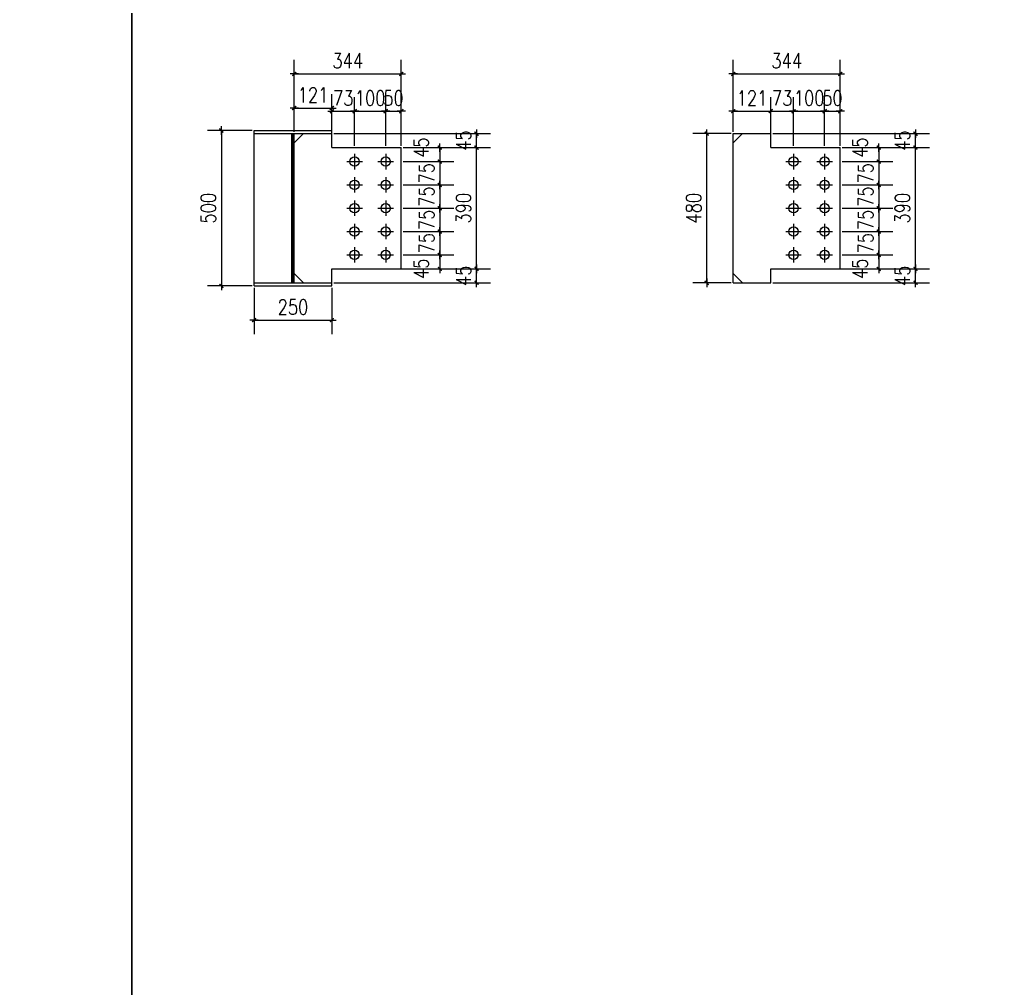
# Model space of a CAD drawing. Header units: millimetres. Extents: x 2287919 to 2522484, y -1845182 to -1736911.
# Drawn here: x 2486123 to 2492453, y -1812458 to -1806227 of the extents above; entities that cross this region are included whole.
import ezdxf

# ---------------------------------------------------------------- set-up
doc = ezdxf.new("R2010")
doc.units = ezdxf.units.MM
doc.header["$LTSCALE"] = 1000
doc.header["$PDMODE"] = 34
doc.styles.add('DIM_FONT', font='simplex.shx', dxfattribs={"width": 0.8, "bigfont": 'hztxt.shx'})
doc.dimstyles.new('WGH(1)', dxfattribs={"dimscale": 1.2, "dimtxt": 100, "dimasz": 0.5, "dimexe": 75, "dimexo": 75, "dimgap": 75, "dimtad": 1, "dimdec": 0, "dimzin": 0, "dimdsep": 46, "dimtxsty": 'DIM_FONT', "dimblk1": '_DIMX', "dimblk2": '_DIMX', "dimsah": 1, "dimcen": 0.09, "dimclrd": 3, "dimclre": 3, "dimclrt": 7, "dimadec": 0, "dimazin": 0, "dimtfac": 1, "dimtdec": 0, "dimtix": 1, "dimtmove": 2, "dimatfit": 3, "dimldrblk": '_DIMX', "dimfxl": 1, "dimtolj": 1, "dimtzin": 0, "dimarcsym": 0})

# ---------------------------------------------------------------- blocks, each defined once
blk = doc.blocks.new('_DIMX')
blk.add_line((-150, 0), (150, 0))
at = {"const_width": 50}
blk.add_lwpolyline([(-70, -70), (70, 70)], dxfattribs=at)
blk = doc.blocks.new('*D1239')
at = {"color": 3, "lineweight": -2}
for p, q in [((2487888, -1806948), (2487888, -1806705.7)), ((2488130, -1806928), (2488130, -1806705.7)), ((2487888.2, -1806795.7), (2488129.8, -1806795.7))]:
    blk.add_line(p, q, dxfattribs=at)
at = {"layer": 'Defpoints', "color": 0}
for p in [(2488130, -1806795.7), (2487888, -1806960), (2488130, -1806940)]:
    blk.add_point(p, dxfattribs=at)
at = {"color": 3, "lineweight": -2, "xscale": 0.18, "yscale": 0.18, "zscale": 0.18, "rotation": 180}
blk.add_blockref('_DIMX', (2487888, -1806795.7), dxfattribs=at)
at = {"color": 3, "lineweight": -2, "xscale": 0.18, "yscale": 0.18, "zscale": 0.18}
blk.add_blockref('_DIMX', (2488130, -1806795.7), dxfattribs=at)
at = {"color": 7, "insert": (2488009, -1806711.7), "char_height": 96, "attachment_point": 5, "style": 'DIM_FONT'}
blk.add_mtext('\\A1;121', dxfattribs=at)
blk = doc.blocks.new('*D1240')
at = {"color": 3, "lineweight": -2}
for p, q in [((2488130, -1806948), (2488130, -1806725.7)), ((2488276, -1807038), (2488276, -1806725.7)), ((2488129.8, -1806815.7), (2488129.6, -1806815.7)), ((2488130, -1806815.7), (2488276, -1806815.7)), ((2488276.2, -1806815.7), (2488276.4, -1806815.7))]:
    blk.add_line(p, q, dxfattribs=at)
at = {"layer": 'Defpoints', "color": 0}
for p in [(2488276, -1806815.7), (2488130, -1806960), (2488276, -1807050)]:
    blk.add_point(p, dxfattribs=at)
at = {"color": 3, "lineweight": -2, "xscale": 0.18, "yscale": 0.18, "zscale": 0.18}
blk.add_blockref('_DIMX', (2488130, -1806815.7), dxfattribs=at)
at = {"color": 3, "lineweight": -2, "xscale": 0.18, "yscale": 0.18, "zscale": 0.18, "rotation": 180}
blk.add_blockref('_DIMX', (2488276, -1806815.7), dxfattribs=at)
at = {"color": 7, "insert": (2488203, -1806731.7), "char_height": 96, "attachment_point": 5, "style": 'DIM_FONT'}
blk.add_mtext('\\A1;73', dxfattribs=at)
blk = doc.blocks.new('*D1231')
at = {"color": 3, "lineweight": -2}
for p, q in [((2488276, -1807038), (2488276, -1806725.7)), ((2488476, -1807038), (2488476, -1806725.7)), ((2488275.8, -1806815.7), (2488275.6, -1806815.7)), ((2488276, -1806815.7), (2488476, -1806815.7)), ((2488476.2, -1806815.7), (2488476.4, -1806815.7))]:
    blk.add_line(p, q, dxfattribs=at)
at = {"layer": 'Defpoints', "color": 0}
for p in [(2488476, -1806815.7), (2488276, -1807050), (2488476, -1807050)]:
    blk.add_point(p, dxfattribs=at)
at = {"color": 3, "lineweight": -2, "xscale": 0.18, "yscale": 0.18, "zscale": 0.18}
blk.add_blockref('_DIMX', (2488276, -1806815.7), dxfattribs=at)
at = {"color": 3, "lineweight": -2, "xscale": 0.18, "yscale": 0.18, "zscale": 0.18, "rotation": 180}
blk.add_blockref('_DIMX', (2488476, -1806815.7), dxfattribs=at)
at = {"color": 7, "insert": (2488376, -1806731.7), "char_height": 96, "attachment_point": 5, "style": 'DIM_FONT'}
blk.add_mtext('\\A1;100', dxfattribs=at)
blk = doc.blocks.new('*D1241')
at = {"color": 3, "lineweight": -2}
for p, q in [((2488476, -1807038), (2488476, -1806725.7)), ((2488576, -1807038), (2488576, -1806725.7)), ((2488475.8, -1806815.7), (2488475.6, -1806815.7)), ((2488476, -1806815.7), (2488576, -1806815.7)), ((2488576.2, -1806815.7), (2488576.4, -1806815.7))]:
    blk.add_line(p, q, dxfattribs=at)
at = {"layer": 'Defpoints', "color": 0}
for p in [(2488576, -1806815.7), (2488476, -1807050), (2488576, -1807050)]:
    blk.add_point(p, dxfattribs=at)
at = {"color": 3, "lineweight": -2, "xscale": 0.18, "yscale": 0.18, "zscale": 0.18}
blk.add_blockref('_DIMX', (2488476, -1806815.7), dxfattribs=at)
at = {"color": 3, "lineweight": -2, "xscale": 0.18, "yscale": 0.18, "zscale": 0.18, "rotation": 180}
blk.add_blockref('_DIMX', (2488576, -1806815.7), dxfattribs=at)
at = {"color": 7, "insert": (2488526, -1806731.7), "char_height": 96, "attachment_point": 5, "style": 'DIM_FONT'}
blk.add_mtext('\\A1;50', dxfattribs=at)
blk = doc.blocks.new('*D1232')
at = {"color": 3, "lineweight": -2}
for p, q in [((2488588, -1807050), (2488914, -1807050)), ((2488824, -1807050.18), (2488824, -1807139.82)), ((2488588, -1807140), (2488914, -1807140))]:
    blk.add_line(p, q, dxfattribs=at)
at = {"layer": 'Defpoints', "color": 0}
for p in [(2488576, -1807050), (2488576, -1807140), (2488824, -1807140)]:
    blk.add_point(p, dxfattribs=at)
at = {"color": 3, "lineweight": -2, "xscale": 0.18, "yscale": 0.18, "zscale": 0.18}
for p, rotation in [((2488824, -1807050), 90), ((2488824, -1807140), 270)]:
    blk.add_blockref('_DIMX', p, dxfattribs=dict(at, rotation=rotation))
at = {"color": 7, "insert": (2488704, -1807050), "char_height": 96, "attachment_point": 5, "rotation": 90, "style": 'DIM_FONT'}
blk.add_mtext('\\A1;45', dxfattribs=at)
blk = doc.blocks.new('*D1233')
at = {"color": 3, "lineweight": -2}
for p, q in [((2488588, -1807140), (2488914, -1807140)), ((2488824, -1807139.82), (2488824, -1807139.64)), ((2488824, -1807140), (2488824, -1807290)), ((2488588, -1807290), (2488914, -1807290)), ((2488824, -1807290.18), (2488824, -1807290.36))]:
    blk.add_line(p, q, dxfattribs=at)
at = {"layer": 'Defpoints', "color": 0}
for p in [(2488576, -1807140), (2488576, -1807290), (2488824, -1807290)]:
    blk.add_point(p, dxfattribs=at)
at = {"color": 3, "lineweight": -2, "xscale": 0.18, "yscale": 0.18, "zscale": 0.18}
for p, rotation in [((2488824, -1807140), 270), ((2488824, -1807290), 90)]:
    blk.add_blockref('_DIMX', p, dxfattribs=dict(at, rotation=rotation))
at = {"color": 7, "insert": (2488740, -1807215), "char_height": 96, "attachment_point": 5, "rotation": 90, "style": 'DIM_FONT'}
blk.add_mtext('\\A1;75', dxfattribs=at)
blk = doc.blocks.new('*D1234')
at = {"color": 3, "lineweight": -2}
for p, q in [((2488588, -1807290), (2488914, -1807290)), ((2488824, -1807289.82), (2488824, -1807289.64)), ((2488824, -1807290), (2488824, -1807440)), ((2488588, -1807440), (2488914, -1807440)), ((2488824, -1807440.18), (2488824, -1807440.36))]:
    blk.add_line(p, q, dxfattribs=at)
at = {"layer": 'Defpoints', "color": 0}
for p in [(2488576, -1807290), (2488576, -1807440), (2488824, -1807440)]:
    blk.add_point(p, dxfattribs=at)
at = {"color": 3, "lineweight": -2, "xscale": 0.18, "yscale": 0.18, "zscale": 0.18}
for p, rotation in [((2488824, -1807290), 270), ((2488824, -1807440), 90)]:
    blk.add_blockref('_DIMX', p, dxfattribs=dict(at, rotation=rotation))
at = {"color": 7, "insert": (2488740, -1807365), "char_height": 96, "attachment_point": 5, "rotation": 90, "style": 'DIM_FONT'}
blk.add_mtext('\\A1;75', dxfattribs=at)
blk = doc.blocks.new('*D1235')
at = {"color": 3, "lineweight": -2}
for p, q in [((2488588, -1807440), (2488914, -1807440)), ((2488824, -1807439.82), (2488824, -1807439.64)), ((2488824, -1807440), (2488824, -1807590)), ((2488588, -1807590), (2488914, -1807590)), ((2488824, -1807590.18), (2488824, -1807590.36))]:
    blk.add_line(p, q, dxfattribs=at)
at = {"layer": 'Defpoints', "color": 0}
for p in [(2488576, -1807440), (2488576, -1807590), (2488824, -1807590)]:
    blk.add_point(p, dxfattribs=at)
at = {"color": 3, "lineweight": -2, "xscale": 0.18, "yscale": 0.18, "zscale": 0.18}
for p, rotation in [((2488824, -1807440), 270), ((2488824, -1807590), 90)]:
    blk.add_blockref('_DIMX', p, dxfattribs=dict(at, rotation=rotation))
at = {"color": 7, "insert": (2488740, -1807515), "char_height": 96, "attachment_point": 5, "rotation": 90, "style": 'DIM_FONT'}
blk.add_mtext('\\A1;75', dxfattribs=at)
blk = doc.blocks.new('*D1236')
at = {"color": 3, "lineweight": -2}
for p, q in [((2488588, -1807590), (2488914, -1807590)), ((2488824, -1807589.82), (2488824, -1807589.64)), ((2488824, -1807590), (2488824, -1807740)), ((2488588, -1807740), (2488914, -1807740)), ((2488824, -1807740.18), (2488824, -1807740.36))]:
    blk.add_line(p, q, dxfattribs=at)
at = {"layer": 'Defpoints', "color": 0}
for p in [(2488576, -1807590), (2488576, -1807740), (2488824, -1807740)]:
    blk.add_point(p, dxfattribs=at)
at = {"color": 3, "lineweight": -2, "xscale": 0.18, "yscale": 0.18, "zscale": 0.18}
for p, rotation in [((2488824, -1807590), 270), ((2488824, -1807740), 90)]:
    blk.add_blockref('_DIMX', p, dxfattribs=dict(at, rotation=rotation))
at = {"color": 7, "insert": (2488740, -1807665), "char_height": 96, "attachment_point": 5, "rotation": 90, "style": 'DIM_FONT'}
blk.add_mtext('\\A1;75', dxfattribs=at)
blk = doc.blocks.new('*D1242')
at = {"color": 3, "lineweight": -2}
for p, q in [((2488588, -1807740), (2488914, -1807740)), ((2488824, -1807740.18), (2488824, -1807829.82)), ((2488588, -1807830), (2488914, -1807830))]:
    blk.add_line(p, q, dxfattribs=at)
at = {"layer": 'Defpoints', "color": 0}
for p in [(2488576, -1807740), (2488576, -1807830), (2488824, -1807830)]:
    blk.add_point(p, dxfattribs=at)
at = {"color": 3, "lineweight": -2, "xscale": 0.18, "yscale": 0.18, "zscale": 0.18}
for p, rotation in [((2488824, -1807740), 90), ((2488824, -1807830), 270)]:
    blk.add_blockref('_DIMX', p, dxfattribs=dict(at, rotation=rotation))
at = {"color": 7, "insert": (2488704, -1807830), "char_height": 96, "attachment_point": 5, "rotation": 90, "style": 'DIM_FONT'}
blk.add_mtext('\\A1;45', dxfattribs=at)
blk = doc.blocks.new('*D1237')
at = {"color": 3, "lineweight": -2}
for p, q in [((2487888, -1806948), (2487888, -1806485.7)), ((2488576, -1807038), (2488576, -1806485.7)), ((2487888.2, -1806575.7), (2488575.8, -1806575.7))]:
    blk.add_line(p, q, dxfattribs=at)
at = {"layer": 'Defpoints', "color": 0}
for p in [(2488576, -1806575.7), (2487888, -1806960), (2488576, -1807050)]:
    blk.add_point(p, dxfattribs=at)
at = {"color": 3, "lineweight": -2, "xscale": 0.18, "yscale": 0.18, "zscale": 0.18, "rotation": 180}
blk.add_blockref('_DIMX', (2487888, -1806575.7), dxfattribs=at)
at = {"color": 3, "lineweight": -2, "xscale": 0.18, "yscale": 0.18, "zscale": 0.18}
blk.add_blockref('_DIMX', (2488576, -1806575.7), dxfattribs=at)
at = {"color": 7, "insert": (2488232, -1806491.7), "char_height": 96, "attachment_point": 5, "style": 'DIM_FONT'}
blk.add_mtext('\\A1;344', dxfattribs=at)
blk = doc.blocks.new('*D1243')
at = {"color": 3, "lineweight": -2}
for p, q in [((2488142, -1807830), (2489150, -1807830)), ((2489060, -1807829.82), (2489060, -1807829.64)), ((2489060, -1807920), (2489060, -1807830)), ((2488142, -1807920), (2489150, -1807920)), ((2489060, -1807920.18), (2489060, -1807920.36))]:
    blk.add_line(p, q, dxfattribs=at)
at = {"layer": 'Defpoints', "color": 0}
for p in [(2488130, -1807830), (2489060, -1807830), (2488130, -1807920)]:
    blk.add_point(p, dxfattribs=at)
at = {"color": 3, "lineweight": -2, "xscale": 0.18, "yscale": 0.18, "zscale": 0.18}
for p, rotation in [((2489060, -1807830), 270), ((2489060, -1807920), 90)]:
    blk.add_blockref('_DIMX', p, dxfattribs=dict(at, rotation=rotation))
at = {"color": 7, "insert": (2488976, -1807875), "char_height": 96, "attachment_point": 5, "rotation": 90, "style": 'DIM_FONT'}
blk.add_mtext('\\A1;45', dxfattribs=at)
blk = doc.blocks.new('*D1244')
at = {"color": 3, "lineweight": -2}
for p, q in [((2488588, -1807050), (2489150, -1807050)), ((2489060, -1807829.82), (2489060, -1807050.18)), ((2488142, -1807830), (2489150, -1807830))]:
    blk.add_line(p, q, dxfattribs=at)
at = {"layer": 'Defpoints', "color": 0}
for p in [(2488576, -1807050), (2489060, -1807050), (2488130, -1807830)]:
    blk.add_point(p, dxfattribs=at)
at = {"color": 3, "lineweight": -2, "xscale": 0.18, "yscale": 0.18, "zscale": 0.18}
for p, rotation in [((2489060, -1807050), 90), ((2489060, -1807830), 270)]:
    blk.add_blockref('_DIMX', p, dxfattribs=dict(at, rotation=rotation))
at = {"color": 7, "insert": (2488976, -1807440), "char_height": 96, "attachment_point": 5, "rotation": 90, "style": 'DIM_FONT'}
blk.add_mtext('\\A1;390', dxfattribs=at)
blk = doc.blocks.new('*D1238')
at = {"color": 3, "lineweight": -2}
for p, q in [((2488142, -1806960), (2489150, -1806960)), ((2489060, -1806959.82), (2489060, -1806959.64)), ((2489060, -1807050), (2489060, -1806960)), ((2488588, -1807050), (2489150, -1807050)), ((2489060, -1807050.18), (2489060, -1807050.36))]:
    blk.add_line(p, q, dxfattribs=at)
at = {"layer": 'Defpoints', "color": 0}
for p in [(2488130, -1806960), (2489060, -1806960), (2488576, -1807050)]:
    blk.add_point(p, dxfattribs=at)
at = {"color": 3, "lineweight": -2, "xscale": 0.18, "yscale": 0.18, "zscale": 0.18}
for p, rotation in [((2489060, -1806960), 270), ((2489060, -1807050), 90)]:
    blk.add_blockref('_DIMX', p, dxfattribs=dict(at, rotation=rotation))
at = {"color": 7, "insert": (2488976, -1807005), "char_height": 96, "attachment_point": 5, "rotation": 90, "style": 'DIM_FONT'}
blk.add_mtext('\\A1;45', dxfattribs=at)
blk = doc.blocks.new('*D1245')
at = {"color": 3, "lineweight": -2}
for p, q in [((2487618, -1806940), (2487330, -1806940)), ((2487420, -1806940.18), (2487420, -1807939.82)), ((2487618, -1807940), (2487330, -1807940))]:
    blk.add_line(p, q, dxfattribs=at)
at = {"layer": 'Defpoints', "color": 0}
for p in [(2487630, -1806940), (2487420, -1807940), (2487630, -1807940)]:
    blk.add_point(p, dxfattribs=at)
at = {"color": 3, "lineweight": -2, "xscale": 0.18, "yscale": 0.18, "zscale": 0.18}
for p, rotation in [((2487420, -1806940), 90), ((2487420, -1807940), 270)]:
    blk.add_blockref('_DIMX', p, dxfattribs=dict(at, rotation=rotation))
at = {"color": 7, "insert": (2487336, -1807440), "char_height": 96, "attachment_point": 5, "rotation": 90, "style": 'DIM_FONT'}
blk.add_mtext('\\A1;500', dxfattribs=at)
blk = doc.blocks.new('*D1246')
at = {"color": 3, "lineweight": -2}
for p, q in [((2487630, -1807952), (2487630, -1808250)), ((2488130, -1807952), (2488130, -1808250)), ((2487630.18, -1808160), (2488129.82, -1808160))]:
    blk.add_line(p, q, dxfattribs=at)
at = {"layer": 'Defpoints', "color": 0}
for p in [(2487630, -1807940), (2488130, -1807940), (2488130, -1808160)]:
    blk.add_point(p, dxfattribs=at)
at = {"color": 3, "lineweight": -2, "xscale": 0.18, "yscale": 0.18, "zscale": 0.18, "rotation": 180}
blk.add_blockref('_DIMX', (2487630, -1808160), dxfattribs=at)
at = {"color": 3, "lineweight": -2, "xscale": 0.18, "yscale": 0.18, "zscale": 0.18}
blk.add_blockref('_DIMX', (2488130, -1808160), dxfattribs=at)
at = {"color": 7, "insert": (2487880, -1808076), "char_height": 96, "attachment_point": 5, "style": 'DIM_FONT'}
blk.add_mtext('\\A1;250', dxfattribs=at)
blk = doc.blocks.new('*D1255')
at = {"color": 3, "lineweight": -2}
for p, q in [((2490952, -1806948), (2490952, -1806725.7)), ((2491098, -1807038), (2491098, -1806725.7)), ((2490951.8, -1806815.7), (2490951.6, -1806815.7)), ((2490952, -1806815.7), (2491098, -1806815.7)), ((2491098.2, -1806815.7), (2491098.4, -1806815.7))]:
    blk.add_line(p, q, dxfattribs=at)
at = {"layer": 'Defpoints', "color": 0}
for p in [(2491098, -1806815.7), (2490952, -1806960), (2491098, -1807050)]:
    blk.add_point(p, dxfattribs=at)
at = {"color": 3, "lineweight": -2, "xscale": 0.18, "yscale": 0.18, "zscale": 0.18}
blk.add_blockref('_DIMX', (2490952, -1806815.7), dxfattribs=at)
at = {"color": 3, "lineweight": -2, "xscale": 0.18, "yscale": 0.18, "zscale": 0.18, "rotation": 180}
blk.add_blockref('_DIMX', (2491098, -1806815.7), dxfattribs=at)
at = {"color": 7, "insert": (2491025, -1806731.7), "char_height": 96, "attachment_point": 5, "style": 'DIM_FONT'}
blk.add_mtext('\\A1;73', dxfattribs=at)
blk = doc.blocks.new('*D1247')
at = {"color": 3, "lineweight": -2}
for p, q in [((2491098, -1807038), (2491098, -1806725.7)), ((2491298, -1807038), (2491298, -1806725.7)), ((2491097.8, -1806815.7), (2491097.6, -1806815.7)), ((2491098, -1806815.7), (2491298, -1806815.7)), ((2491298.2, -1806815.7), (2491298.4, -1806815.7))]:
    blk.add_line(p, q, dxfattribs=at)
at = {"layer": 'Defpoints', "color": 0}
for p in [(2491298, -1806815.7), (2491098, -1807050), (2491298, -1807050)]:
    blk.add_point(p, dxfattribs=at)
at = {"color": 3, "lineweight": -2, "xscale": 0.18, "yscale": 0.18, "zscale": 0.18}
blk.add_blockref('_DIMX', (2491098, -1806815.7), dxfattribs=at)
at = {"color": 3, "lineweight": -2, "xscale": 0.18, "yscale": 0.18, "zscale": 0.18, "rotation": 180}
blk.add_blockref('_DIMX', (2491298, -1806815.7), dxfattribs=at)
at = {"color": 7, "insert": (2491198, -1806731.7), "char_height": 96, "attachment_point": 5, "style": 'DIM_FONT'}
blk.add_mtext('\\A1;100', dxfattribs=at)
blk = doc.blocks.new('*D1256')
at = {"color": 3, "lineweight": -2}
for p, q in [((2491298, -1807038), (2491298, -1806725.7)), ((2491398, -1807038), (2491398, -1806725.7)), ((2491297.8, -1806815.7), (2491297.6, -1806815.7)), ((2491298, -1806815.7), (2491398, -1806815.7)), ((2491398.2, -1806815.7), (2491398.4, -1806815.7))]:
    blk.add_line(p, q, dxfattribs=at)
at = {"layer": 'Defpoints', "color": 0}
for p in [(2491398, -1806815.7), (2491298, -1807050), (2491398, -1807050)]:
    blk.add_point(p, dxfattribs=at)
at = {"color": 3, "lineweight": -2, "xscale": 0.18, "yscale": 0.18, "zscale": 0.18}
blk.add_blockref('_DIMX', (2491298, -1806815.7), dxfattribs=at)
at = {"color": 3, "lineweight": -2, "xscale": 0.18, "yscale": 0.18, "zscale": 0.18, "rotation": 180}
blk.add_blockref('_DIMX', (2491398, -1806815.7), dxfattribs=at)
at = {"color": 7, "insert": (2491348, -1806731.7), "char_height": 96, "attachment_point": 5, "style": 'DIM_FONT'}
blk.add_mtext('\\A1;50', dxfattribs=at)
blk = doc.blocks.new('*D1248')
at = {"color": 3, "lineweight": -2}
for p, q in [((2491410, -1807050), (2491736, -1807050)), ((2491646, -1807050.18), (2491646, -1807139.82)), ((2491410, -1807140), (2491736, -1807140))]:
    blk.add_line(p, q, dxfattribs=at)
at = {"layer": 'Defpoints', "color": 0}
for p in [(2491398, -1807050), (2491398, -1807140), (2491646, -1807140)]:
    blk.add_point(p, dxfattribs=at)
at = {"color": 3, "lineweight": -2, "xscale": 0.18, "yscale": 0.18, "zscale": 0.18}
for p, rotation in [((2491646, -1807050), 90), ((2491646, -1807140), 270)]:
    blk.add_blockref('_DIMX', p, dxfattribs=dict(at, rotation=rotation))
at = {"color": 7, "insert": (2491526, -1807050), "char_height": 96, "attachment_point": 5, "rotation": 90, "style": 'DIM_FONT'}
blk.add_mtext('\\A1;45', dxfattribs=at)
blk = doc.blocks.new('*D1249')
at = {"color": 3, "lineweight": -2}
for p, q in [((2491410, -1807140), (2491736, -1807140)), ((2491646, -1807139.82), (2491646, -1807139.64)), ((2491646, -1807140), (2491646, -1807290)), ((2491410, -1807290), (2491736, -1807290)), ((2491646, -1807290.18), (2491646, -1807290.36))]:
    blk.add_line(p, q, dxfattribs=at)
at = {"layer": 'Defpoints', "color": 0}
for p in [(2491398, -1807140), (2491398, -1807290), (2491646, -1807290)]:
    blk.add_point(p, dxfattribs=at)
at = {"color": 3, "lineweight": -2, "xscale": 0.18, "yscale": 0.18, "zscale": 0.18}
for p, rotation in [((2491646, -1807140), 270), ((2491646, -1807290), 90)]:
    blk.add_blockref('_DIMX', p, dxfattribs=dict(at, rotation=rotation))
at = {"color": 7, "insert": (2491562, -1807215), "char_height": 96, "attachment_point": 5, "rotation": 90, "style": 'DIM_FONT'}
blk.add_mtext('\\A1;75', dxfattribs=at)
blk = doc.blocks.new('*D1250')
at = {"color": 3, "lineweight": -2}
for p, q in [((2491410, -1807290), (2491736, -1807290)), ((2491646, -1807289.82), (2491646, -1807289.64)), ((2491646, -1807290), (2491646, -1807440)), ((2491410, -1807440), (2491736, -1807440)), ((2491646, -1807440.18), (2491646, -1807440.36))]:
    blk.add_line(p, q, dxfattribs=at)
at = {"layer": 'Defpoints', "color": 0}
for p in [(2491398, -1807290), (2491398, -1807440), (2491646, -1807440)]:
    blk.add_point(p, dxfattribs=at)
at = {"color": 3, "lineweight": -2, "xscale": 0.18, "yscale": 0.18, "zscale": 0.18}
for p, rotation in [((2491646, -1807290), 270), ((2491646, -1807440), 90)]:
    blk.add_blockref('_DIMX', p, dxfattribs=dict(at, rotation=rotation))
at = {"color": 7, "insert": (2491562, -1807365), "char_height": 96, "attachment_point": 5, "rotation": 90, "style": 'DIM_FONT'}
blk.add_mtext('\\A1;75', dxfattribs=at)
blk = doc.blocks.new('*D1251')
at = {"color": 3, "lineweight": -2}
for p, q in [((2491410, -1807440), (2491736, -1807440)), ((2491646, -1807439.82), (2491646, -1807439.64)), ((2491646, -1807440), (2491646, -1807590)), ((2491410, -1807590), (2491736, -1807590)), ((2491646, -1807590.18), (2491646, -1807590.36))]:
    blk.add_line(p, q, dxfattribs=at)
at = {"layer": 'Defpoints', "color": 0}
for p in [(2491398, -1807440), (2491398, -1807590), (2491646, -1807590)]:
    blk.add_point(p, dxfattribs=at)
at = {"color": 3, "lineweight": -2, "xscale": 0.18, "yscale": 0.18, "zscale": 0.18}
for p, rotation in [((2491646, -1807440), 270), ((2491646, -1807590), 90)]:
    blk.add_blockref('_DIMX', p, dxfattribs=dict(at, rotation=rotation))
at = {"color": 7, "insert": (2491562, -1807515), "char_height": 96, "attachment_point": 5, "rotation": 90, "style": 'DIM_FONT'}
blk.add_mtext('\\A1;75', dxfattribs=at)
blk = doc.blocks.new('*D1252')
at = {"color": 3, "lineweight": -2}
for p, q in [((2491410, -1807590), (2491736, -1807590)), ((2491646, -1807589.82), (2491646, -1807589.64)), ((2491646, -1807590), (2491646, -1807740)), ((2491410, -1807740), (2491736, -1807740)), ((2491646, -1807740.18), (2491646, -1807740.36))]:
    blk.add_line(p, q, dxfattribs=at)
at = {"layer": 'Defpoints', "color": 0}
for p in [(2491398, -1807590), (2491398, -1807740), (2491646, -1807740)]:
    blk.add_point(p, dxfattribs=at)
at = {"color": 3, "lineweight": -2, "xscale": 0.18, "yscale": 0.18, "zscale": 0.18}
for p, rotation in [((2491646, -1807590), 270), ((2491646, -1807740), 90)]:
    blk.add_blockref('_DIMX', p, dxfattribs=dict(at, rotation=rotation))
at = {"color": 7, "insert": (2491562, -1807665), "char_height": 96, "attachment_point": 5, "rotation": 90, "style": 'DIM_FONT'}
blk.add_mtext('\\A1;75', dxfattribs=at)
blk = doc.blocks.new('*D1257')
at = {"color": 3, "lineweight": -2}
for p, q in [((2491410, -1807740), (2491736, -1807740)), ((2491646, -1807740.18), (2491646, -1807829.82)), ((2491410, -1807830), (2491736, -1807830))]:
    blk.add_line(p, q, dxfattribs=at)
at = {"layer": 'Defpoints', "color": 0}
for p in [(2491398, -1807740), (2491398, -1807830), (2491646, -1807830)]:
    blk.add_point(p, dxfattribs=at)
at = {"color": 3, "lineweight": -2, "xscale": 0.18, "yscale": 0.18, "zscale": 0.18}
for p, rotation in [((2491646, -1807740), 90), ((2491646, -1807830), 270)]:
    blk.add_blockref('_DIMX', p, dxfattribs=dict(at, rotation=rotation))
at = {"color": 7, "insert": (2491526, -1807830), "char_height": 96, "attachment_point": 5, "rotation": 90, "style": 'DIM_FONT'}
blk.add_mtext('\\A1;45', dxfattribs=at)
blk = doc.blocks.new('*D1253')
at = {"color": 3, "lineweight": -2}
for p, q in [((2490710, -1806948), (2490710, -1806485.7)), ((2491398, -1807038), (2491398, -1806485.7)), ((2490710.2, -1806575.7), (2491397.8, -1806575.7))]:
    blk.add_line(p, q, dxfattribs=at)
at = {"layer": 'Defpoints', "color": 0}
for p in [(2491398, -1806575.7), (2490710, -1806960), (2491398, -1807050)]:
    blk.add_point(p, dxfattribs=at)
at = {"color": 3, "lineweight": -2, "xscale": 0.18, "yscale": 0.18, "zscale": 0.18, "rotation": 180}
blk.add_blockref('_DIMX', (2490710, -1806575.7), dxfattribs=at)
at = {"color": 3, "lineweight": -2, "xscale": 0.18, "yscale": 0.18, "zscale": 0.18}
blk.add_blockref('_DIMX', (2491398, -1806575.7), dxfattribs=at)
at = {"color": 7, "insert": (2491054, -1806491.7), "char_height": 96, "attachment_point": 5, "style": 'DIM_FONT'}
blk.add_mtext('\\A1;344', dxfattribs=at)
blk = doc.blocks.new('*D1258')
at = {"color": 3, "lineweight": -2}
for p, q in [((2490964, -1807830), (2491972, -1807830)), ((2491882, -1807829.82), (2491882, -1807829.64)), ((2491882, -1807920), (2491882, -1807830)), ((2490964, -1807920), (2491972, -1807920)), ((2491882, -1807920.18), (2491882, -1807920.36))]:
    blk.add_line(p, q, dxfattribs=at)
at = {"layer": 'Defpoints', "color": 0}
for p in [(2490952, -1807830), (2491882, -1807830), (2490952, -1807920)]:
    blk.add_point(p, dxfattribs=at)
at = {"color": 3, "lineweight": -2, "xscale": 0.18, "yscale": 0.18, "zscale": 0.18}
for p, rotation in [((2491882, -1807830), 270), ((2491882, -1807920), 90)]:
    blk.add_blockref('_DIMX', p, dxfattribs=dict(at, rotation=rotation))
at = {"color": 7, "insert": (2491798, -1807875), "char_height": 96, "attachment_point": 5, "rotation": 90, "style": 'DIM_FONT'}
blk.add_mtext('\\A1;45', dxfattribs=at)
blk = doc.blocks.new('*D1259')
at = {"color": 3, "lineweight": -2}
for p, q in [((2491410, -1807050), (2491972, -1807050)), ((2491882, -1807829.82), (2491882, -1807050.18)), ((2490964, -1807830), (2491972, -1807830))]:
    blk.add_line(p, q, dxfattribs=at)
at = {"layer": 'Defpoints', "color": 0}
for p in [(2491398, -1807050), (2491882, -1807050), (2490952, -1807830)]:
    blk.add_point(p, dxfattribs=at)
at = {"color": 3, "lineweight": -2, "xscale": 0.18, "yscale": 0.18, "zscale": 0.18}
for p, rotation in [((2491882, -1807050), 90), ((2491882, -1807830), 270)]:
    blk.add_blockref('_DIMX', p, dxfattribs=dict(at, rotation=rotation))
at = {"color": 7, "insert": (2491798, -1807440), "char_height": 96, "attachment_point": 5, "rotation": 90, "style": 'DIM_FONT'}
blk.add_mtext('\\A1;390', dxfattribs=at)
blk = doc.blocks.new('*D1254')
at = {"color": 3, "lineweight": -2}
for p, q in [((2490964, -1806960), (2491972, -1806960)), ((2491882, -1806959.82), (2491882, -1806959.64)), ((2491882, -1807050), (2491882, -1806960)), ((2491410, -1807050), (2491972, -1807050)), ((2491882, -1807050.18), (2491882, -1807050.36))]:
    blk.add_line(p, q, dxfattribs=at)
at = {"layer": 'Defpoints', "color": 0}
for p in [(2490952, -1806960), (2491882, -1806960), (2491398, -1807050)]:
    blk.add_point(p, dxfattribs=at)
at = {"color": 3, "lineweight": -2, "xscale": 0.18, "yscale": 0.18, "zscale": 0.18}
for p, rotation in [((2491882, -1806960), 270), ((2491882, -1807050), 90)]:
    blk.add_blockref('_DIMX', p, dxfattribs=dict(at, rotation=rotation))
at = {"color": 7, "insert": (2491798, -1807005), "char_height": 96, "attachment_point": 5, "rotation": 90, "style": 'DIM_FONT'}
blk.add_mtext('\\A1;45', dxfattribs=at)
blk = doc.blocks.new('*D1260')
at = {"color": 3, "lineweight": -2}
for p, q in [((2490698, -1806960), (2490450, -1806960)), ((2490540, -1807919.82), (2490540, -1806960.18)), ((2490698, -1807920), (2490450, -1807920))]:
    blk.add_line(p, q, dxfattribs=at)
at = {"layer": 'Defpoints', "color": 0}
for p in [(2490540, -1806960), (2490710, -1806960), (2490710, -1807920)]:
    blk.add_point(p, dxfattribs=at)
at = {"color": 3, "lineweight": -2, "xscale": 0.18, "yscale": 0.18, "zscale": 0.18}
for p, rotation in [((2490540, -1806960), 90), ((2490540, -1807920), 270)]:
    blk.add_blockref('_DIMX', p, dxfattribs=dict(at, rotation=rotation))
at = {"color": 7, "insert": (2490456, -1807440), "char_height": 96, "attachment_point": 5, "rotation": 90, "style": 'DIM_FONT'}
blk.add_mtext('\\A1;480', dxfattribs=at)
blk = doc.blocks.new('*D1261')
at = {"color": 3, "lineweight": -2}
for p, q in [((2490710, -1806948), (2490710, -1806725.7)), ((2490952, -1807018), (2490952, -1806725.7)), ((2490710.2, -1806815.7), (2490951.8, -1806815.7))]:
    blk.add_line(p, q, dxfattribs=at)
at = {"layer": 'Defpoints', "color": 0}
for p in [(2490952, -1806815.7), (2490710, -1806960), (2490952, -1807030)]:
    blk.add_point(p, dxfattribs=at)
at = {"color": 3, "lineweight": -2, "xscale": 0.18, "yscale": 0.18, "zscale": 0.18, "rotation": 180}
blk.add_blockref('_DIMX', (2490710, -1806815.7), dxfattribs=at)
at = {"color": 3, "lineweight": -2, "xscale": 0.18, "yscale": 0.18, "zscale": 0.18}
blk.add_blockref('_DIMX', (2490952, -1806815.7), dxfattribs=at)
at = {"color": 7, "insert": (2490831, -1806731.7), "char_height": 96, "attachment_point": 5, "style": 'DIM_FONT'}
blk.add_mtext('\\A1;121', dxfattribs=at)

msp = doc.modelspace()

# ---------------------------------------------------------------- linework, layer by layer
for p, q in [((2487630, -1806940), (2488130, -1806940)), ((2487630, -1807940), (2487630, -1806940)), ((2487630, -1806960), (2488130, -1806960)), ((2487872, -1807920), (2487872, -1806960)), ((2487880, -1807920), (2487880, -1806960)), ((2487888, -1807920), (2487888, -1806960)), ((2487888, -1806960), (2488130, -1806960)), ((2487888, -1807920), (2487888, -1806960)), ((2487888, -1807020), (2487948, -1806960)), ((2488130, -1807050), (2488130, -1806940)), ((2490710, -1806960), (2490952, -1806960)), ((2490710, -1807920), (2490710, -1806960)), ((2490710, -1807020), (2490770, -1806960)), ((2490952, -1807050), (2490952, -1806940)), ((2488130, -1807050), (2488576, -1807050)), ((2488276, -1807090), (2488276, -1807190)), ((2488476, -1807090), (2488476, -1807190)), ((2488576, -1807830), (2488576, -1807050)), ((2490952, -1807050), (2491398, -1807050)), ((2491098, -1807090), (2491098, -1807190)), ((2491298, -1807090), (2491298, -1807190)), ((2491398, -1807830), (2491398, -1807050)), ((2488226, -1807140), (2488326, -1807140)), ((2488426, -1807140), (2488526, -1807140)), ((2491048, -1807140), (2491148, -1807140)), ((2491248, -1807140), (2491348, -1807140)), ((2488226, -1807290), (2488326, -1807290)), ((2488276, -1807240), (2488276, -1807340)), ((2488426, -1807290), (2488526, -1807290)), ((2488476, -1807240), (2488476, -1807340)), ((2491048, -1807290), (2491148, -1807290)), ((2491098, -1807240), (2491098, -1807340)), ((2491248, -1807290), (2491348, -1807290)), ((2491298, -1807240), (2491298, -1807340)), ((2488276, -1807390), (2488276, -1807490)), ((2488476, -1807390), (2488476, -1807490)), ((2491098, -1807390), (2491098, -1807490)), ((2491298, -1807390), (2491298, -1807490)), ((2488226, -1807440), (2488326, -1807440)), ((2488426, -1807440), (2488526, -1807440)), ((2491048, -1807440), (2491148, -1807440)), ((2491248, -1807440), (2491348, -1807440)), ((2488276, -1807540), (2488276, -1807640)), ((2488476, -1807540), (2488476, -1807640)), ((2491098, -1807540), (2491098, -1807640)), ((2491298, -1807540), (2491298, -1807640)), ((2488226, -1807590), (2488326, -1807590)), ((2488426, -1807590), (2488526, -1807590)), ((2491048, -1807590), (2491148, -1807590)), ((2491248, -1807590), (2491348, -1807590)), ((2488276, -1807690), (2488276, -1807790)), ((2488476, -1807690), (2488476, -1807790)), ((2491098, -1807690), (2491098, -1807790)), ((2491298, -1807690), (2491298, -1807790)), ((2488226, -1807740), (2488326, -1807740)), ((2488426, -1807740), (2488526, -1807740)), ((2491048, -1807740), (2491148, -1807740)), ((2491248, -1807740), (2491348, -1807740)), ((2487888, -1807860), (2487948, -1807920)), ((2488130, -1807940), (2488130, -1807830)), ((2488130, -1807830), (2488576, -1807830)), ((2490710, -1807860), (2490770, -1807920)), ((2490952, -1807920), (2490952, -1807830)), ((2490952, -1807830), (2491398, -1807830)), ((2487630, -1807920), (2488130, -1807920)), ((2487888, -1807920), (2488130, -1807920)), ((2490710, -1807920), (2490952, -1807920)), ((2487630, -1807940), (2488130, -1807940)), ((2487630, -1807940), (2488130, -1807940))]:
    msp.add_line(p, q)
for points in [[(2469023.9, -1800312), (2486843.9, -1800312), (2486843.9, -1812912), (2469023.9, -1812912)], [(2486843.9, -1800312), (2504663.9, -1800312), (2504663.9, -1812912), (2486843.9, -1812912)]]:
    msp.add_lwpolyline(points, close=True)
for centre in [(2488276, -1807140), (2488476, -1807140), (2491098, -1807140), (2491298, -1807140), (2488276, -1807290), (2488476, -1807290), (2491098, -1807290), (2491298, -1807290), (2488276, -1807440), (2488476, -1807440), (2491098, -1807440), (2491298, -1807440), (2488276, -1807590), (2488476, -1807590), (2491098, -1807590), (2491298, -1807590), (2488276, -1807740), (2488476, -1807740), (2491098, -1807740), (2491298, -1807740)]:
    msp.add_circle(centre, 30)

# ---------------------------------------------------------------- dimensions: what is measured, and where the dimension line sits
at = {"color": 1}
for base, p1, p2, picture, middle in [((2488576, -1806575.7), (2487888, -1806960), (2488576, -1807050), '*D1237', (2488232, -1806491.7)), ((2491398, -1806575.7), (2490710, -1806960), (2491398, -1807050), '*D1253', (2491054, -1806491.7)), ((2488130, -1806795.7), (2487888, -1806960), (2488130, -1806940), '*D1239', (2488009, -1806711.7)), ((2488276, -1806815.7), (2488130, -1806960), (2488276, -1807050), '*D1240', (2488203, -1806731.7)), ((2488476, -1806815.7), (2488276, -1807050), (2488476, -1807050), '*D1231', (2488376, -1806731.7)), ((2488576, -1806815.7), (2488476, -1807050), (2488576, -1807050), '*D1241', (2488526, -1806731.7)), ((2490952, -1806815.7), (2490710, -1806960), (2490952, -1807030), '*D1261', (2490831, -1806731.7)), ((2491098, -1806815.7), (2490952, -1806960), (2491098, -1807050), '*D1255', (2491025, -1806731.7)), ((2491298, -1806815.7), (2491098, -1807050), (2491298, -1807050), '*D1247', (2491198, -1806731.7)), ((2491398, -1806815.7), (2491298, -1807050), (2491398, -1807050), '*D1256', (2491348, -1806731.7))]:
    dim = msp.add_linear_dim(base=base, p1=p1, p2=p2, dimstyle='WGH(1)', override={"dimtxt": 80, "dimasz": 0.15, "dimexo": 10, "dimgap": 30, "dimlfac": 0.5}, dxfattribs=at)
    dim.commit()
    dim.dimension.update_dxf_attribs({"geometry": picture, "text_midpoint": middle})
for p1, p2, distance, picture, middle in [((2487630, -1806940), (2487630, -1807940), -210, '*D1245', (2487336, -1807440)), ((2490710, -1807920), (2490710, -1806960), 170, '*D1260', (2490456, -1807440)), ((2487630, -1807940), (2488130, -1807940), -220, '*D1246', (2487880, -1808076))]:
    dim = msp.add_aligned_dim(p1=p1, p2=p2, distance=distance, dimstyle='WGH(1)', override={"dimtxt": 80, "dimasz": 0.15, "dimexo": 10, "dimgap": 30, "dimlfac": 0.5}, dxfattribs=at)
    dim.commit()
    dim.dimension.update_dxf_attribs({"geometry": picture, "text_midpoint": middle})
for base, p1, p2, picture, middle in [((2489060, -1806960), (2488576, -1807050), (2488130, -1806960), '*D1238', (2488976, -1807005)), ((2491882, -1806960), (2491398, -1807050), (2490952, -1806960), '*D1254', (2491798, -1807005)), ((2489060, -1807050), (2488130, -1807830), (2488576, -1807050), '*D1244', (2488976, -1807440)), ((2491882, -1807050), (2490952, -1807830), (2491398, -1807050), '*D1259', (2491798, -1807440)), ((2488824, -1807290), (2488576, -1807140), (2488576, -1807290), '*D1233', (2488740, -1807215)), ((2491646, -1807290), (2491398, -1807140), (2491398, -1807290), '*D1249', (2491562, -1807215)), ((2488824, -1807440), (2488576, -1807290), (2488576, -1807440), '*D1234', (2488740, -1807365)), ((2491646, -1807440), (2491398, -1807290), (2491398, -1807440), '*D1250', (2491562, -1807365)), ((2488824, -1807590), (2488576, -1807440), (2488576, -1807590), '*D1235', (2488740, -1807515)), ((2491646, -1807590), (2491398, -1807440), (2491398, -1807590), '*D1251', (2491562, -1807515)), ((2488824, -1807740), (2488576, -1807590), (2488576, -1807740), '*D1236', (2488740, -1807665)), ((2491646, -1807740), (2491398, -1807590), (2491398, -1807740), '*D1252', (2491562, -1807665)), ((2489060, -1807830), (2488130, -1807920), (2488130, -1807830), '*D1243', (2488976, -1807875)), ((2491882, -1807830), (2490952, -1807920), (2490952, -1807830), '*D1258', (2491798, -1807875))]:
    dim = msp.add_linear_dim(base=base, p1=p1, p2=p2, angle=90, dimstyle='WGH(1)', override={"dimtxt": 80, "dimasz": 0.15, "dimexo": 10, "dimgap": 30, "dimlfac": 0.5}, dxfattribs=at)
    dim.commit()
    dim.dimension.update_dxf_attribs({"geometry": picture, "text_midpoint": middle})
for base, p1, p2, picture, middle in [((2488824, -1807140), (2488576, -1807050), (2488576, -1807140), '*D1232', (2488704, -1807050)), ((2491646, -1807140), (2491398, -1807050), (2491398, -1807140), '*D1248', (2491526, -1807050)), ((2488824, -1807830), (2488576, -1807740), (2488576, -1807830), '*D1242', (2488704, -1807830)), ((2491646, -1807830), (2491398, -1807740), (2491398, -1807830), '*D1257', (2491526, -1807830))]:
    dim = msp.add_linear_dim(base=base, p1=p1, p2=p2, angle=90, dimstyle='WGH(1)', override={"dimtxt": 80, "dimasz": 0.15, "dimexo": 10, "dimgap": 30, "dimlfac": 0.5}, dxfattribs=at)
    dim.commit()
    dim.dimension.update_dxf_attribs({"geometry": picture, "text_midpoint": middle, "dimtype": 160})

doc.saveas('drawing.dxf')
